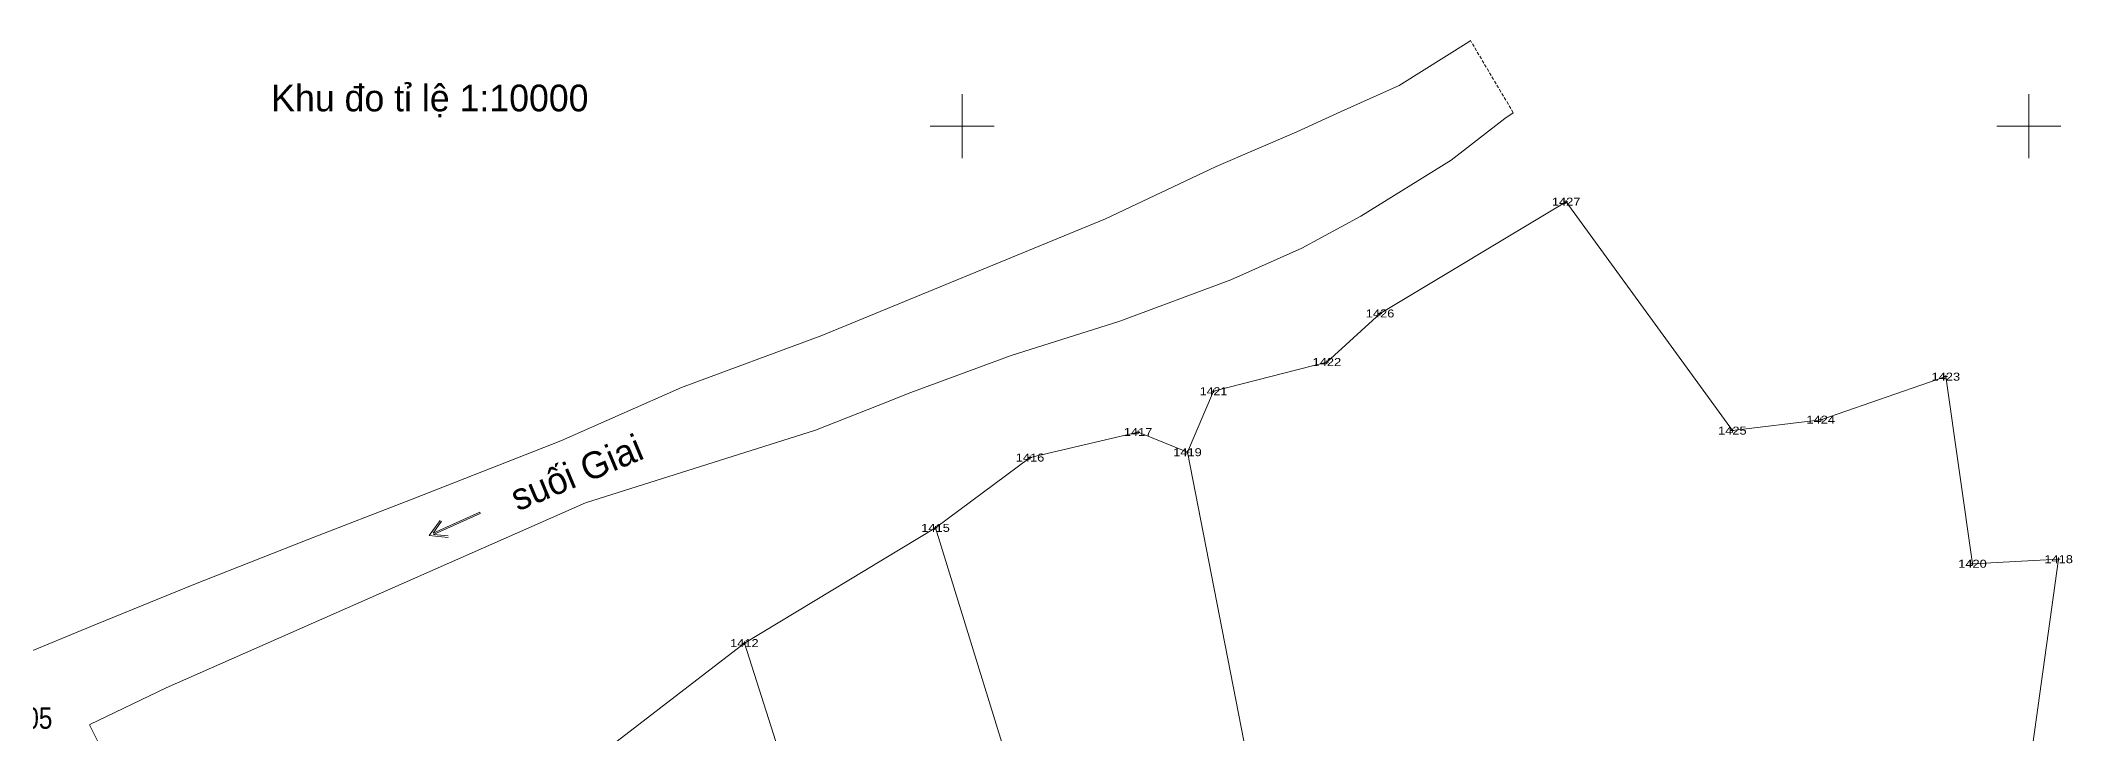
# Model space of a CAD drawing. Header units: metres. Extents: x 543779 to 545237, y 1828538 to 1830293.
# Drawn here: x 544227.3 to 544608.1, y 1829486.3 to 1829616 of the extents above; entities that cross this region are included whole.
import ezdxf
from ezdxf.enums import TextEntityAlignment as Align

# ---------------------------------------------------------------- set-up
doc = ezdxf.new("R2010")
doc.units = ezdxf.units.M
doc.header["$LTSCALE"] = 0.2
doc.linetypes.add('MEDIUM_DASHED', pattern=[4.5, 3, -1.5])
for name, color, linetype, lineweight in [('10', 7, 'Continuous', 13), ('13', 7, 'Continuous', 25), ('25', 7, 'MEDIUM_DASHED', 13), ('32', 7, 'Continuous', 13), ('35', 7, 'Continuous', 25), ('4', 7, 'Continuous', 13), ('63', 7, 'Continuous', 13)]:
    doc.layers.add(name, color=color, linetype=linetype, lineweight=lineweight)
for name, color, linetype in [('17', 7, 'Continuous'), ('39', 7, 'Continuous'), ('5', 7, 'Continuous')]:
    doc.layers.add(name, color=color, linetype=linetype)

msp = doc.modelspace()

# ---------------------------------------------------------------- linework, layer by layer
at = {"layer": '10'}
for points in [[(544542.43, 1829323.58), (544566.8, 1829338.43), (544583.36, 1829343.54), (544590.12, 1829357.75), (544589.13, 1829372.94), (544590.3, 1829391.78), (544589.49, 1829403.42), (544605.57, 1829518.89), (544589.42, 1829518.04), (544584.42, 1829553.08), (544560.97, 1829545.02), (544544.4, 1829542.97), (544513.25, 1829585.86), (544478.36, 1829564.92), (544468.39, 1829555.82), (544447.13, 1829550.35), (544442.26, 1829538.93)], [(544395.03, 1829524.76), (544412.74, 1829537.93), (544433, 1829542.71), (544442.26, 1829538.93)], [(544498.73, 1829312.42), (544480.79, 1829376.62), (544465.89, 1829425.61), (544456.34, 1829466.95), (544442.26, 1829538.93)], [(544291.01, 1829471.81), (544326.42, 1829477.92), (544359.19, 1829503.16), (544395.03, 1829524.76)], [(544395.03, 1829524.76), (544417.51, 1829452), (544450.63, 1829340.77), (544466.69, 1829285.25)], [(544359.19, 1829503.16), (544390.37, 1829405.36), (544416.82, 1829314.67), (544426.89, 1829280.53), (544435.25, 1829249.17)]]:
    msp.add_lwpolyline(points, dxfattribs=at)
at = {"layer": '25'}
msp.add_line((544503.33, 1829602.53), (544495.31, 1829616.02), dxfattribs=at)
at = {"layer": '32'}
for points in [[(544471.07, 1829602.72), (544481.92, 1829607.64), (544494.98, 1829615.78), (544495.31, 1829616.02)], [(544268.66, 1829519.16), (544277.23, 1829522.54), (544296.91, 1829530.16), (544324.81, 1829541.03), (544347.38, 1829551.07), (544373.73, 1829560.82), (544426.9, 1829582.62), (544447.62, 1829592.43), (544462.75, 1829598.95), (544471.07, 1829602.72)], [(544503.33, 1829602.53), (544501.78, 1829601.43), (544491.67, 1829593.65), (544474.77, 1829583.17), (544463.71, 1829577.15), (544450.38, 1829571.23), (544429.59, 1829563.47), (544409.2, 1829557.06), (544390.38, 1829550.1), (544384.28, 1829547.7)], [(544384.28, 1829547.7), (544372.51, 1829543.07), (544329.4, 1829529.42), (544250.81, 1829494.8), (544236.5, 1829487.91)], [(544123.49, 1829462.27), (544140.55, 1829467.77), (544156.72, 1829473.21), (544174.17, 1829479.71), (544191.63, 1829487.07), (544207.62, 1829494.25), (544222.96, 1829500.6), (544237.76, 1829506.7), (544255.96, 1829514.15), (544268.66, 1829519.16)], [(544262.15, 1829452.54), (544258.46, 1829461.9), (544250.77, 1829470.45), (544244.68, 1829475.89), (544240.52, 1829480.82), (544238.73, 1829483.22), (544236.46, 1829487.76), (544236.46, 1829487.83), (544236.5, 1829487.91)]]:
    msp.add_lwpolyline(points, dxfattribs=at)
at = {"layer": '35', "lineweight": 13}
for p, q in [((544300.84, 1829523.77), (544302.44, 1829526.01)), ((544303.66, 1829523.25), (544300.93, 1829523.54))]:
    msp.add_line(p, q, dxfattribs=at)
for points in [[(544300.93, 1829523.54), (544309.69, 1829527.44), (544309.58, 1829527.7), (544300.84, 1829523.77)], [(544302.19, 1829526.16), (544300.13, 1829523.33), (544303.64, 1829522.95)]]:
    msp.add_lwpolyline(points, dxfattribs=at)
at = {"layer": '4'}
for p, q in [((544513.57, 1829585.86), (544512.94, 1829585.86)), ((544513.25, 1829585.55), (544513.25, 1829586.17)), ((544478.68, 1829564.92), (544478.05, 1829564.92)), ((544478.36, 1829564.61), (544478.36, 1829565.23)), ((544468.71, 1829555.82), (544468.08, 1829555.82)), ((544468.39, 1829555.51), (544468.39, 1829556.13)), ((544447.44, 1829550.35), (544446.82, 1829550.35)), ((544447.13, 1829550.04), (544447.13, 1829550.67)), ((544584.73, 1829553.08), (544584.11, 1829553.08)), ((544584.42, 1829552.77), (544584.42, 1829553.39)), ((544433.31, 1829542.71), (544432.68, 1829542.71)), ((544433, 1829542.4), (544433, 1829543.02)), ((544544.71, 1829542.97), (544544.09, 1829542.97)), ((544544.4, 1829542.65), (544544.4, 1829543.28)), ((544561.28, 1829545.02), (544560.65, 1829545.02)), ((544560.97, 1829544.71), (544560.97, 1829545.34)), ((544412.74, 1829537.62), (544412.74, 1829538.24)), ((544442.57, 1829538.93), (544441.95, 1829538.93)), ((544442.26, 1829538.61), (544442.26, 1829539.24)), ((544413.05, 1829537.93), (544412.43, 1829537.93)), ((544395.34, 1829524.76), (544394.71, 1829524.76)), ((544395.03, 1829524.45), (544395.03, 1829525.08)), ((544605.57, 1829518.58), (544605.57, 1829519.2)), ((544589.73, 1829518.04), (544589.11, 1829518.04)), ((544589.42, 1829517.73), (544589.42, 1829518.35)), ((544605.88, 1829518.89), (544605.26, 1829518.89)), ((544359.5, 1829503.16), (544358.88, 1829503.16)), ((544359.19, 1829502.85), (544359.19, 1829503.48))]:
    msp.add_line(p, q, dxfattribs=at)
at = {"layer": '63'}
for p, q in [((544400, 1829594), (544400, 1829606)), ((544600, 1829594), (544600, 1829606)), ((544394, 1829600), (544406, 1829600)), ((544594, 1829600), (544606, 1829600))]:
    msp.add_line(p, q, dxfattribs=at)

# ---------------------------------------------------------------- texts
at = {"layer": '13', "width": 0.85}
msp.add_text('10405', height=4, dxfattribs=at).set_placement((544223.14, 1829487.12), align=Align.CENTER)
at = {"layer": '17'}
msp.add_text('Khu đo tỉ lệ 1:10000', height=5, dxfattribs=at).set_placement((544300.235, 1829602.78), align=Align.CENTER)
at = {"layer": '39'}
msp.add_text('suối Giai', height=5, rotation=22.687, dxfattribs=at).set_placement((544328.7108, 1829532.8284), align=Align.CENTER)
at = {"layer": '5'}
for s, width, p in [('1427', 1.2, (544513.25, 1829585.11)), ('1426', 1.2, (544478.36, 1829564.17)), ('1422', 1.2, (544468.39, 1829555.07)), ('1423', 1.2, (544584.42, 1829552.33)), ('1421', 1.15, (544447.135, 1829549.6)), ('1417', 1.2, (544433, 1829541.96)), ('1425', 1.2, (544544.4, 1829542.22)), ('1424', 1.2, (544560.97, 1829544.27)), ('1416', 1.2, (544412.74, 1829537.18)), ('1419', 1.2, (544442.26, 1829538.18)), ('1415', 1.2, (544395.03, 1829524.01)), ('1418', 1.2, (544605.57, 1829518.14)), ('1420', 1.2, (544589.42, 1829517.29)), ('1412', 1.2, (544359.19, 1829502.41))]:
    msp.add_text(s, height=1.5, dxfattribs=dict(at, width=width)).set_placement(p, align=Align.CENTER)

doc.saveas('drawing.dxf')
